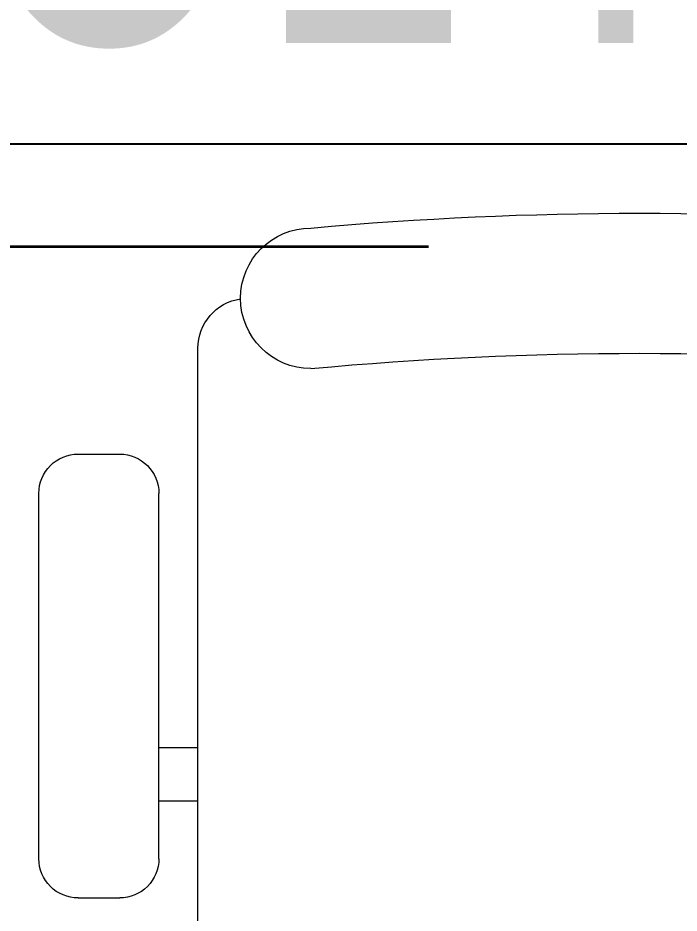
# Model space of a CAD drawing. Header units: inches. Extents: x -12418 to 183584, y -29325 to 19878.
# Drawn here: x 16302.3 to 16632.7, y -4551.8 to -4104.4 of the extents above; entities that cross this region are included whole.
import ezdxf
from ezdxf import colors
from ezdxf.entities.mleader import LeaderData, LeaderLine
from ezdxf.math import Vec2, Vec3

# ---------------------------------------------------------------- set-up
doc = ezdxf.new("R2010")
doc.units = ezdxf.units.IN
doc.header["$LTSCALE"] = 25
doc.header["$MEASUREMENT"] = 0
doc.linetypes.add('DASHDOT', pattern=[25.4, 12.7, -6.35, 0, -6.35])
doc.layers.get('0').update_dxf_attribs({"color": 8})
doc.layers.add('00-Ground Floor$0$False Ceiling', color=251, linetype='Continuous')
for name, color, linetype, lineweight in [('00-Ground Floor$0$LOADING', 253, 'Continuous', 5), ('00-Ground Floor$0$Walls', 251, 'Continuous', 5), ('E-LITE-CLNG-CNDT', 6, 'DASHDOT', 35), ('E-POWR-TEXT', 6, 'Continuous', 25)]:
    doc.layers.add(name, color=color, linetype=linetype, lineweight=lineweight)
doc.styles.add('DC_Elc_Romans', font='elc_romans.shx', dxfattribs={"width": 0.7})

# ---------------------------------------------------------------- blocks, each defined once
blk = doc.blocks.new('00-Ground Floor$0$GF21018-P')
at = {"color": 0}
for p, q in [((-0.2206958158158443, 0.4756307261486727), (-0.2206958158158443, 0.0674977280054634)), ((-0.2805980196294406, 0.3422072443699342), (-0.2598282612620899, 0.3422072443699342)), ((-0.3002131404457629, 0.322592123553612), (-0.3002131404457629, 0.1400010304266672)), ((-0.2402131404457641, 0.322592123553612), (-0.2402131404457641, 0.1400010304266708)), ((-0.2402131404457641, 0.2937232591883401), (-0.2206958158158443, 0.2937232591883365)), ((-0.2402131404457641, 0.2670847420663591), (-0.2206958158158443, 0.2670847420663591)), ((-0.2805980196294406, 0.1203859096103415), (-0.2598282612620899, 0.120385909610345))]:
    blk.add_line(p, q, dxfattribs=at)
for centre, radius, start, end in [((-0.2805980196294406, 0.322592123553612), 0.0196151208163253, 90, 180.0000000000001), ((-0.2598282612620899, 0.322592123553612), 0.0196151208163253, 359.9999999999999, 90), ((-0.2805980196294406, 0.1400010304266672), 0.0196151208163253, 180.0000000000001, 270.0000000000004), ((-0.2598282612620899, 0.1400010304266708), 0.0196151208163253, 270.0000000000006, 359.9999999999999), ((-0.1642902328567111, 0.0424977280054613), 0.0351139560901341, 90.00000000000004, 270), ((-4.0174444003e-06, 1.846735474002139), 1.776735474005004, 264.6945553321505, 275.3052680112835), ((-0.1956958158158457, 0.0674977280054634), 0.025, 179.9999999999999, 261.4720758531367), ((-3.2405935642e-06, 1.831363171438854), 1.831363171441721, 264.8532206013883, 275.1469821681523)]:
    blk.add_arc(centre, radius, start, end, dxfattribs=at)
blk = doc.blocks.new('00-Ground Floor$0$A$Ce9e1c4c3')
at = {"layer": '00-Ground Floor$0$False Ceiling', "color": 254}
blk.add_line((-85802.07128819238, -4167.42710637847, -5.889685836021185e-07), (-82302.28263052573, -4167.42710637847, -5.889685836021185e-07), dxfattribs=at)
blk = doc.blocks.new('00-Ground Floor')
at = {"layer": '00-Ground Floor$0$Walls'}
blk.add_line((17697.71736947427, -4167.427106378484, -5.889685836021185e-07), (14197.92871180762, -4167.427106378484, -5.889685836021185e-07), dxfattribs=at)
at = {"layer": '00-Ground Floor$0$False Ceiling', "color": 254}
blk.add_blockref('00-Ground Floor$0$A$Ce9e1c4c3', (100000, 3.922645561091311e-24), dxfattribs=at)
at = {"layer": '00-Ground Floor$0$LOADING', "extrusion": (-2.240207019314477e-05, 7.774263848676227e-06, 0.9999999997188542), "xscale": -1000, "yscale": 1000.000000000001, "zscale": 1000, "rotation": 180.0014107650308}
blk.add_blockref('00-Ground Floor$0$GF21018-P', (16612.94502530319, -4202.047860248147, -0.4251945163609502), dxfattribs=at)

msp = doc.modelspace()

# ---------------------------------------------------------------- linework, layer by layer
at = {"layer": 'E-LITE-CLNG-CNDT'}
msp.add_lwpolyline([(13014.38736163406, -4218.712418017778), (17843.83458515705, -4218.712418017778)], dxfattribs=at)

# ---------------------------------------------------------------- block references
at = {"layer": 'E-LITE-CLNG-CNDT', "color": 1}
msp.add_blockref('00-Ground Floor', (0, 0), dxfattribs=at)

# ---------------------------------------------------------------- leaders
at = {"layer": 'E-POWR-TEXT'}
ml = msp.add_multileader_mtext('Standard', dxfattribs=at)
ml.set_content('LCP-GF\\PLIGHTING CONTROL PANEL', color=256, style='DC_Elc_Romans')
ml.set_leader_properties(color=45)
ml.build(insert=Vec2(0, 0))
ml.multileader.update_dxf_attribs({"dogleg_length": 2, "arrow_head_size": 125, "scale": 100})
ctx = ml.context
ctx.base_point, ctx.scale, ctx.char_height, ctx.arrow_head_size, ctx.landing_gap_size, ctx.plane_origin = Vec3(14473.51963082969, -3683.56153164123, -5.889685836021185e-07), 100, 200, 125, 200, Vec3(14484.75125505463, -3751.307090473715, -5.889685836021185e-07)
notes = []
notes.append((ctx, [(0, (1, 1, 0), (14388.8256406234, -3683.56153164123, -5.889685836021185e-07), (1, 0), 84.69399020628771, [(0, [(14347.92871180762, -3413.709837883651, -5.889685836021185e-07)], 0, [])])]))
ctx.mtext.insert, ctx.mtext.flow_direction = Vec3(14673.51963082969, -3583.56153164123, -5.889685836021185e-07), 5
for ctx, leaders in notes:
    for number, flags, end, landing, length, lines in leaders:
        leader = LeaderData()
        leader.index, (leader.has_last_leader_line, leader.has_dogleg_vector, leader.attachment_direction) = number, flags
        leader.last_leader_point, leader.dogleg_vector, leader.dogleg_length = Vec3(end), Vec3(landing), length
        for number, points, colour, breaks in lines:
            line = LeaderLine()
            line.index, line.vertices, line.color, line.breaks = number, Vec3.list(points), colors.encode_raw_color(colour), breaks
            leader.lines.append(line)
        ctx.leaders.append(leader)

doc.saveas('drawing.dxf')
